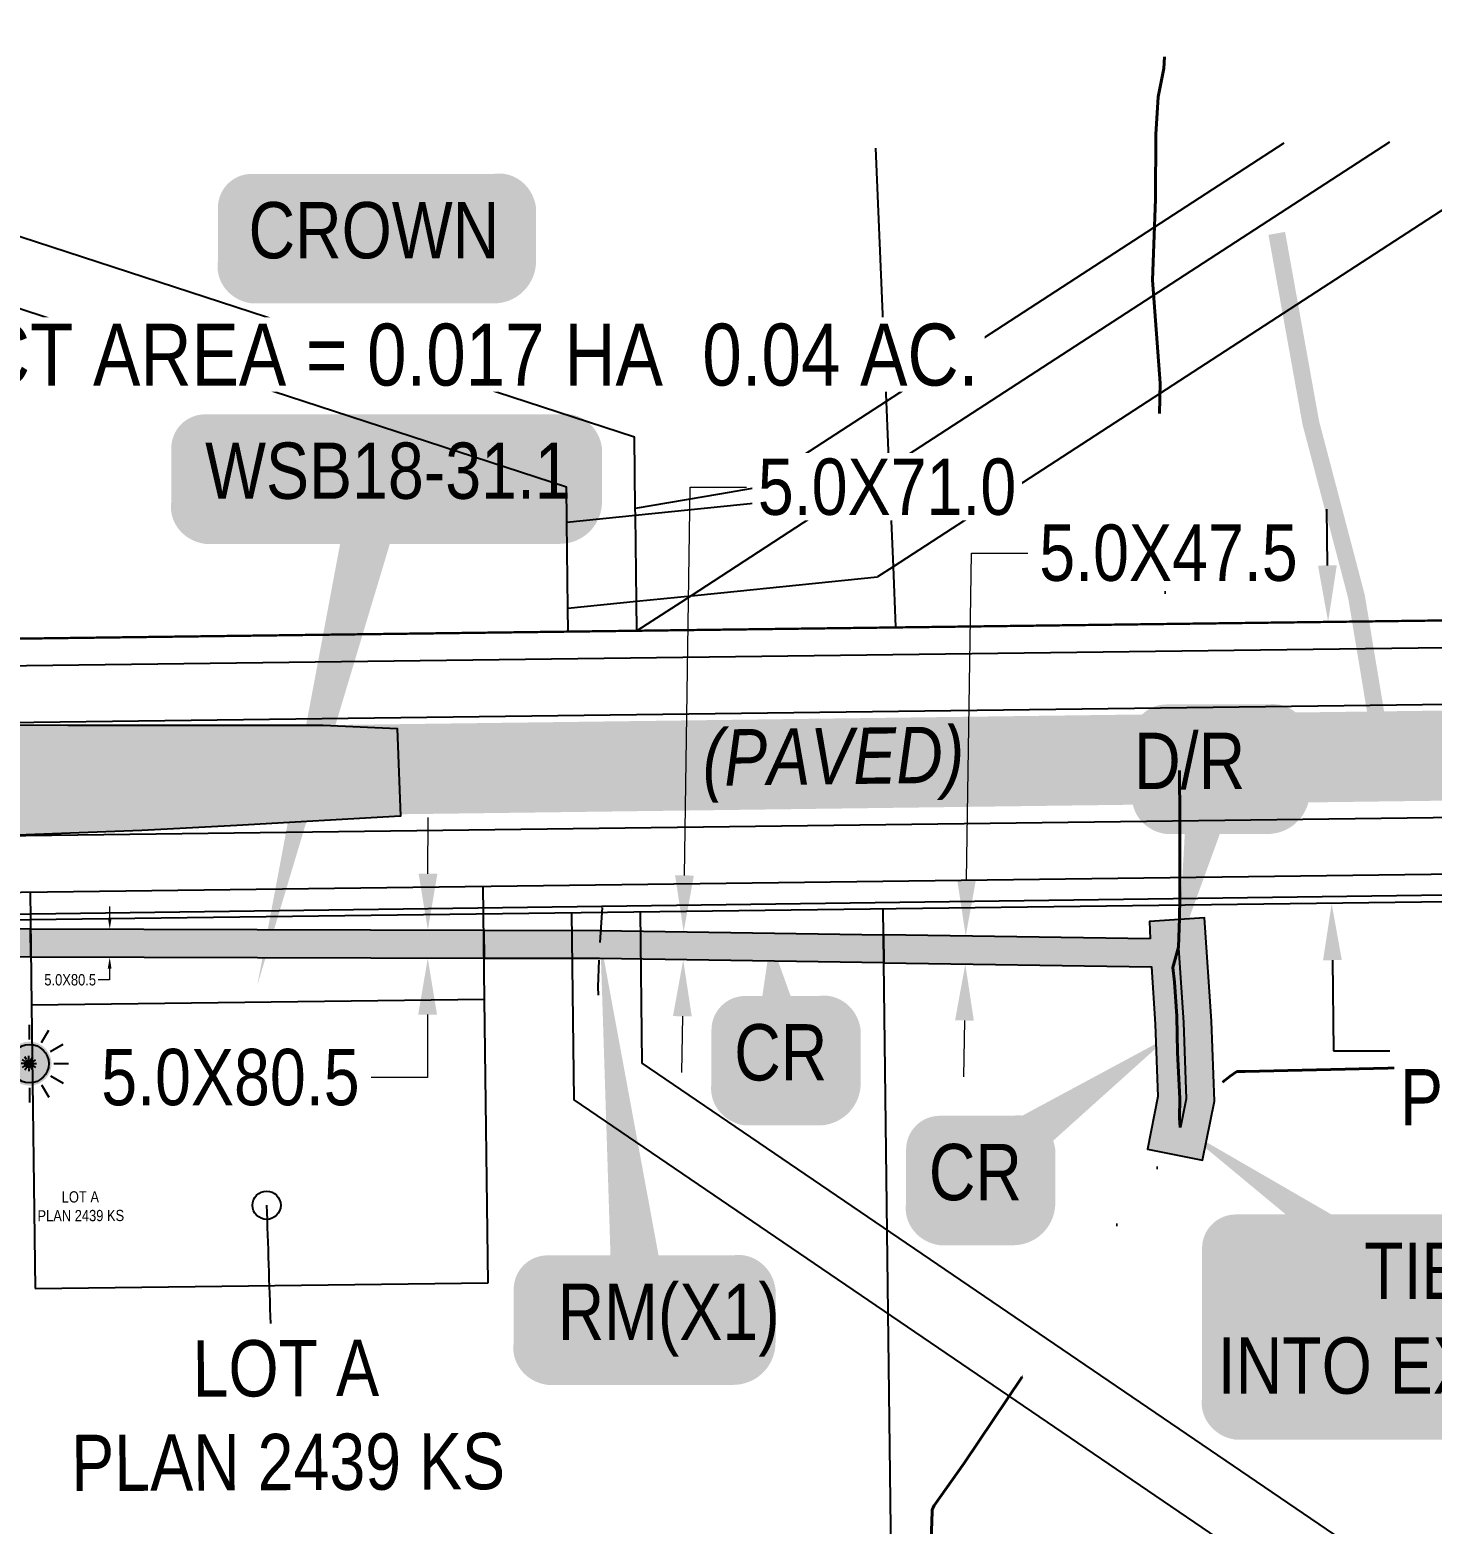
# Model space of a CAD drawing. Extents: x 57693 to 70573, y 5994359 to 6008381.
# Drawn here: x 65492.8 to 65741.7, y 5998393.6 to 5998658.8 of the extents above; entities that cross this region are included whole.
import ezdxf

# ---------------------------------------------------------------- set-up
doc = ezdxf.new("R2010")
doc.units = 0
doc.header["$LTSCALE"] = 5
doc.header["$PDSIZE"] = -3
for name, pattern in [('COOP2', [10, 5, -1, 0, -1, 0, -1, 0, -1, 0, -1]), ('DASHDOT', [25.4, 12.7, -6.35, 0, -6.35]), ('UG_PIPE', [1.875, 1.25, -0.625])]:
    doc.linetypes.add(name, pattern=pattern)
doc.layers.get('Defpoints').update_dxf_attribs({"color": 9})
for name, color, linetype in [('AS-OWNER', 7, 'Continuous'), ('AS-PIPE-UG', 44, 'UG_PIPE'), ('AS-POWER', 104, 'foc-POWER'), ('AS-ROADS', 254, 'Continuous'), ('AS-SYMBOL', 7, 'Continuous'), ('AS-SYMBOL-1000', 7, 'Continuous'), ('AS-TELEPHONE', 224, 'foc-TEL'), ('F-RW', 190, 'Continuous'), ('L-AREAREQUIRED', 7, 'Continuous'), ('L-TITLEDB', 4, 'Continuous'), ('L-TITLEDB-T', 4, 'Continuous'), ('L-TITLEDB-T-1000', 4, 'Continuous'), ('P-APEX RECON PAY ITEMS', 240, 'Continuous'), ('P-APEX RECON-10m BUFFER', 51, 'COOP2'), ('P-APEX RECON-LINE LIST', 240, 'Continuous'), ('P-APEX RECON-URBAN', 30, 'COOP2'), ('P-APEX RECON-WORK AREA', 104, 'Continuous')]:
    doc.layers.add(name, color=color, linetype=linetype)
for name, color, linetype, lineweight in [('AS-RECON EXISTING', 151, 'DASHDOT', 40), ('P-APEX RECON-TWS-T', 104, 'Continuous', 9), ('P-APEX RECON-TWS-T-1000', 104, 'Continuous', 9), ('T-TEXT', 48, 'Continuous', 18)]:
    doc.layers.add(name, color=color, linetype=linetype, lineweight=lineweight)
doc.styles.add('1.8', font='ARIALN.TTF', dxfattribs={"height": 2})
doc.styles.add('100L', font='ARIALN.TTF', dxfattribs={"height": 11})
doc.styles.add('80', font='ARIALN.TTF', dxfattribs={"height": 10})
doc.styles.add('80CG', font='ARIALN.TTF', dxfattribs={"height": 10})
doc.styles.add('foc-LtypeFont', font='ARIALN.TTF', dxfattribs={"height": 7.349999999999999})
doc.linetypes.add('foc-POWER', pattern='A,6,-1,["P",foc-LtypeFont,S=0.2,R=0,X=-0.625,Y=-0.75],-1.239999999999999,4', length=12.24)
doc.linetypes.add('foc-TEL', pattern='A,2,-1,["T",foc-LtypeFont,S=0.2,R=0,X=-0.425,Y=-0.75],-1.239999999999999,8', length=12.24)
doc.dimstyles.new('Compass 1 000', dxfattribs={"dimtxt": 1.8, "dimasz": 2, "dimexe": 0.2, "dimexo": 0.0625, "dimgap": 0.5, "dimtad": 0, "dimtih": 1, "dimtoh": 1, "dimzin": 0, "dimdsep": 46, "dimtxsty": '1.8', "dimcen": 0.1, "dimse1": 1, "dimse2": 1, "dimclrd": 256, "dimclrt": 256, "dimaunit": 1, "dimadec": 4, "dimazin": 0, "dimtfac": 0.06, "dimtofl": 0, "dimtmove": 0, "dimatfit": 0, "dimfxl": 0.2, "dimtolj": 1, "dimtzin": 0, "dimlwd": -1, "dimarcsym": 0})
doc.dimstyles.new('Compass 5 000', dxfattribs={"dimscale": 5, "dimtxt": 9, "dimasz": 2, "dimexe": 0.2, "dimexo": 0.0625, "dimgap": 0.5, "dimtad": 0, "dimtih": 1, "dimtoh": 1, "dimzin": 0, "dimdsep": 46, "dimtxsty": '80CG', "dimcen": 0.1, "dimse1": 1, "dimse2": 1, "dimclrd": 256, "dimclrt": 256, "dimaunit": 1, "dimadec": 4, "dimazin": 0, "dimtfac": 0.06, "dimtofl": 0, "dimtmove": 0, "dimatfit": 1, "dimfxl": 0.2, "dimtolj": 1, "dimtzin": 0, "dimlwd": -1, "dimarcsym": 0})

# ---------------------------------------------------------------- blocks, each defined once
blk = doc.blocks.new('*D491')
at = {"layer": 'Defpoints', "color": 0, "transparency": 16777216}
for p in [(65759.05500219713, 5998554.213908765), (65723.88025478242, 5998503.707650996), (65759.6915643379, 5998504.163110744)]:
    blk.add_point(p, dxfattribs=at)
at = {"layer": 'L-TITLEDB-T', "transparency": 16777216}
for p, q in [((65723.11651971165, 5998563.757640337), (65722.98934678166, 5998573.756831656)), ((65724.00742771241, 5998493.708459676), (65724.21186116926, 5998477.634525959)), ((65724.21186116926, 5998477.634525959), (65734.21186116927, 5998477.634525959))]:
    blk.add_line(p, q, dxfattribs=at)
for points in [[(65724.78305159824, 5998563.778835825), (65721.44998782504, 5998563.736444848), (65723.24369264164, 5998553.758449017)], [(65725.673959599, 5998493.729655164), (65722.3408958258, 5998493.687264187), (65723.88025478242, 5998503.707650996)]]:
    blk.add_solid(points, dxfattribs=at)
at = {"layer": 'L-TITLEDB-T', "transparency": 16777216, "insert": (65776.43218859167, 5998477.634525959), "char_height": 10, "attachment_point": 5, "style": '80CG', "bg_fill": 3, "box_fill_scale": 1.1, "bg_fill_color": 256, "bg_fill_true_color": 13158600, "bg_fill_transparency": 0}
blk.add_mtext('\\A1;50.00 ROAD\\PPLAN 062 1744', dxfattribs=at)
blk = doc.blocks.new('*U446')
h = blk.add_hatch(color=59)
edge = h.paths.add_edge_path()
edge.add_line((-21.49999999999997, -11.5), (21.49999999999997, -11.5))
edge.add_arc((21.49999999999998, -5.499999999999993), 6.000000000000007, 269.9999999999999, 359.9999999999999)
edge.add_line((27.49999999999999, -5.5), (27.49999999999999, 4))
edge.add_arc((21.49999999999998, 3.999999999999993), 6.000000000000007, 6.361109362927026e-14, 90.00000000000007)
edge.add_line((21.49999999999997, 10), (-21.49999999999997, 10))
edge.add_arc((-21.49999999999998, 3.999999999999993), 6.000000000000007, 89.99999999999993, 179.9999999999999)
edge.add_line((-27.49999999999999, 4), (-27.49999999999999, -5.5))
edge.add_arc((-21.49999999999998, -5.499999999999993), 6.000000000000007, 180, 270.0000000000001)
at = {"color": 1, "flags": 128}
blk.add_lwpolyline([(-21.49999999999997, -11.5, 3, 3, 0), (21.49999999999997, -11.5, 3, 3, 0.4142135623730951), (27.49999999999999, -5.5, 3, 3, 0), (27.49999999999999, 4, 3, 0, 0.4142135623730951), (21.49999999999997, 10, 0, 0, 0), (-21.49999999999997, 10, 0, 0, 0.4142135623730951), (-27.49999999999999, 4, 0, 0, 0), (-27.49999999999999, -5.5, 0, 3, 0.4142135623730951)], format="xyseb", close=True, dxfattribs=at)
blk.add_lwpolyline([(-6.201877497788594, -7.747256851886299, 0, 7.499999999999997, 0), (-2.917777784605166e-16, 1.378025624409121e-15, 0, 0, 0)], format="xyseb", dxfattribs=at)
at = {"color": 1, "style": '80'}
blk.add_attdef('ENTER_TEXT_001', (-35.98567530695772, -4.996589358799454), '', height=10, dxfattribs=at)
blk = doc.blocks.new('lightpole')
h = blk.add_hatch(color=255)
h.dxf.hatch_style = 1
h.paths.add_polyline_path([(-0.7824914577140589, 0, 1), (0.7824914577140589, 0, 1)])
h.paths.add_polyline_path([(0.6824914577155141, 0, -1), (-0.6824914577155141, 0, -1)], flags=16)
h = blk.add_hatch(color=13)
h.dxf.hatch_style = 1
edge = h.paths.add_edge_path()
edge.add_arc((0, 0), 0.6824914577148309, 0, 360)
at = {"color": 13}
for p, q in [((-0.4308660502356361, 0.7462818902645267), (-0.6894506516655383, 1.194163557998763)), ((0, 0.8617321004712721), (0, 1.378901303334032)), ((0.4308660502356361, 0.7462818902645267), (0.6894506516655383, 1.194163557998763)), ((-0.746281890264072, 0.4308660502356361), (-1.194163557996944, 0.6894506516669026)), ((0.746281890264072, 0.4308660502356361), (1.194163557996944, 0.6894506516669026)), ((-0.8617321004712721, 0), (-1.378901303334715, 0)), ((0.8617321004712721, 0), (1.378901303334715, 0)), ((-0.746281890264072, -0.4308660502356361), (-1.194163557996944, -0.6894506516669026)), ((0.746281890264072, -0.4308660502356361), (1.194163557996944, -0.6894506516669026)), ((-0.4308660502356361, -0.7462818902645267), (-0.6894506516655383, -1.194163557998763)), ((0, -0.8617321004712721), (0, -1.378901303334032)), ((0.4308660502356361, -0.7462818902645267), (0.6894506516655383, -1.194163557998763))]:
    blk.add_line(p, q, dxfattribs=at)
blk.add_circle((0, 0), 0.6824914577148309, dxfattribs=at)
blk = doc.blocks.new('*D1976')
at = {"layer": 'Defpoints', "color": 0, "transparency": 16777216}
for p in [(65511.61243489337, 5998499.192420237), (65507.00228353446, 5998494.208618168), (65511.59891164824, 5998494.196176555)]:
    blk.add_point(p, dxfattribs=at)
at = {"layer": 'P-APEX RECON-TWS-T-1000', "transparency": 16777216}
for p, q in [((65507.02122012465, 5998501.204854524), (65507.02663346973, 5998503.204847197)), ((65506.99687018937, 5998492.208625494), (65506.99145684429, 5998490.20863282)), ((65506.99145684429, 5998490.20863282), (65504.9914568443, 5998490.20863282))]:
    blk.add_line(p, q, dxfattribs=at)
for points in [[(65506.68788801233, 5998501.205756748), (65507.35455223697, 5998501.203952299), (65507.01580677957, 5998499.20486185)], [(65506.66353807705, 5998492.209527718), (65507.33020230169, 5998492.207723269), (65507.00228353446, 5998494.208618168)]]:
    blk.add_solid(points, dxfattribs=at)
at = {"layer": 'P-APEX RECON-TWS-T-1000', "transparency": 16777216, "insert": (65499.99827812714, 5998490.20863282), "char_height": 2, "attachment_point": 5, "style": '1.8'}
blk.add_mtext('\\A1;5.0X80.5', dxfattribs=at)
blk = doc.blocks.new('*U1977')
at = {"true_color": 0xffffa8}
h = blk.add_hatch(color=51, dxfattribs=at)
edge = h.paths.add_edge_path()
edge.add_line((-16.49999999999999, -11.5), (16.49999999999997, -11.5))
edge.add_arc((16.49999999999998, -5.499999999999993), 6.000000000000007, 269.9999999999999, 359.9999999999999)
edge.add_line((22.49999999999999, -5.5), (22.49999999999999, 4))
edge.add_arc((16.49999999999999, 4), 6, 0, 90)
edge.add_line((16.49999999999999, 10), (-16.49999999999997, 10))
edge.add_arc((-16.49999999999998, 3.999999999999993), 6.000000000000007, 89.99999999999993, 179.9999999999999)
edge.add_line((-22.49999999999999, 4), (-22.49999999999999, -5.5))
edge.add_arc((-16.49999999999999, -5.5), 6, 180, 270)
at = {"color": 240, "flags": 128}
for points in [[(-7.110077369307168, 66.06303598558132, 0, 9.999999999999998, 0), (0, 0, 4.999999999999999, 4.999999999999999, 0)], [(11.02599631257849, -3.012219823603379, 0, 9.999999999999998, 0), (0, 0, 4.999999999999999, 4.999999999999999, 0)]]:
    blk.add_lwpolyline(points, format="xyseb", dxfattribs=at)
blk.add_lwpolyline([(-16.49999999999999, -11.5, 3, 3, 0), (16.49999999999997, -11.5, 3, 3, 0.4142135623730951), (22.49999999999999, -5.5, 3, 3, 0), (22.49999999999999, 4, 3, 0, 0.4142135623730951), (16.49999999999999, 10, 0, 0, 0), (-16.49999999999997, 10, 0, 0, 0.4142135623730951), (-22.49999999999999, 4, 0, 0, 0), (-22.49999999999999, -5.5, 0, 3, 0.4142135623730951)], format="xyseb", close=True, dxfattribs=at)
at = {"color": 4, "style": '80'}
blk.add_attdef('OTHER_001', (-14.69645293315144, -5.003410641200546), '', height=10, dxfattribs=at)
blk = doc.blocks.new('*U1978')
at = {"true_color": 0xffffa8}
h = blk.add_hatch(color=51, dxfattribs=at)
edge = h.paths.add_edge_path()
edge.add_line((-6.499999999999984, -11.5), (6.49999999999997, -11.5))
edge.add_arc((6.499999999999977, -5.499999999999993), 6.000000000000007, 269.9999999999999, 359.9999999999999)
edge.add_line((12.49999999999998, -5.5), (12.49999999999998, 4))
edge.add_arc((6.499999999999984, 4), 6, 0, 90)
edge.add_line((6.499999999999984, 10), (-6.49999999999997, 10))
edge.add_arc((-6.499999999999977, 3.999999999999993), 6.000000000000007, 89.99999999999993, 179.9999999999999)
edge.add_line((-12.49999999999998, 4), (-12.49999999999998, -5.5))
edge.add_arc((-6.499999999999984, -5.5), 6, 180, 270)
at = {"color": 240, "flags": 128}
for points in [[(-2.020233644583837, 19.92485039693837, 0, 9.999999999999998, 0), (0, 0, 4.999999999999999, 4.999999999999999, 0)], [(11.02599631257849, -3.012219823603379, 0, 9.999999999999998, 0), (0, 0, 4.999999999999999, 4.999999999999999, 0)]]:
    blk.add_lwpolyline(points, format="xyseb", dxfattribs=at)
blk.add_lwpolyline([(-6.499999999999984, -11.5, 3, 3, 0), (6.49999999999997, -11.5, 3, 3, 0.4142135623730951), (12.49999999999998, -5.5, 3, 3, 0), (12.49999999999998, 4, 3, 0, 0.4142135623730951), (6.499999999999984, 10, 0, 0, 0), (-6.49999999999997, 10, 0, 0, 0.4142135623730951), (-12.49999999999998, 4, 0, 0, 0), (-12.49999999999998, -5.5, 0, 3, 0.4142135623730951)], format="xyseb", close=True, dxfattribs=at)
at = {"color": 4, "style": '80'}
blk.add_attdef('OTHER_001', (-14.69645293315144, -5.003410641200546), '', height=10, dxfattribs=at)
blk = doc.blocks.new('*D1979')
at = {"layer": 'Defpoints', "color": 0, "transparency": 16777216}
for p in [(65665.90709601011, 5998497.894741114), (65658.85410397375, 5998493.003298718), (65665.83245628737, 5998492.899036689)]:
    blk.add_point(p, dxfattribs=at)
at = {"layer": 'P-APEX RECON-TWS-T', "transparency": 16777216}
for p, q in [((65659.07813482729, 5998507.997887196), (65659.94401003847, 5998565.951701411)), ((65659.94401003847, 5998565.951701411), (65669.94401003845, 5998565.951701411)), ((65658.70471284293, 5998483.004414666), (65658.55532171212, 5998473.005530613))]:
    blk.add_line(p, q, dxfattribs=at)
for points in [[(65657.41165415192, 5998508.022785718), (65660.74461550266, 5998507.972988674), (65658.92874369648, 5998497.999003144)], [(65657.03823216756, 5998483.029313188), (65660.3711935183, 5998482.979516145), (65658.85410397375, 5998493.003298718)]]:
    blk.add_solid(points, dxfattribs=at)
at = {"layer": 'P-APEX RECON-TWS-T', "transparency": 16777216, "insert": (65694.90990362686, 5998565.951701411), "char_height": 10, "attachment_point": 5, "style": '80CG', "bg_fill": 3, "box_fill_scale": 1.1, "bg_fill_color": 256, "bg_fill_true_color": 13158600, "bg_fill_transparency": 0}
blk.add_mtext('\\A1;5.0X47.5', dxfattribs=at)
blk = doc.blocks.new('*D1980')
at = {"layer": 'Defpoints', "color": 0, "transparency": 16777216}
for p in [(65615.61080530345, 5998498.646206932), (65608.79076475007, 5998493.751284062), (65615.53616558092, 5998493.650502509)]:
    blk.add_point(p, dxfattribs=at)
at = {"layer": 'P-APEX RECON-TWS-T', "transparency": 16777216}
for p, q in [((65609.01479560309, 5998508.745872537), (65610.04448660096, 5998577.664026273)), ((65610.04448660096, 5998577.664026273), (65620.04448660098, 5998577.664026273)), ((65608.64137361958, 5998483.75240001), (65608.4919824891, 5998473.753515958))]:
    blk.add_line(p, q, dxfattribs=at)
for points in [[(65607.3483149277, 5998508.770771058), (65610.68127627845, 5998508.720974014), (65608.8654044726, 5998498.746988485)], [(65606.9748929442, 5998483.777298531), (65610.30785429495, 5998483.727501487), (65608.79076475007, 5998493.751284062)]]:
    blk.add_solid(points, dxfattribs=at)
at = {"layer": 'P-APEX RECON-TWS-T', "transparency": 16777216, "insert": (65644.96604185348, 5998577.664026273), "char_height": 10, "attachment_point": 5, "style": '80CG', "bg_fill": 3, "box_fill_scale": 1.1, "bg_fill_color": 256, "bg_fill_true_color": 13158600, "bg_fill_transparency": 0}
blk.add_mtext('\\A1;5.0X71.0', dxfattribs=at)
blk = doc.blocks.new('*U1981')
at = {"true_color": 0xffffa8}
h = blk.add_hatch(color=51, dxfattribs=at)
edge = h.paths.add_edge_path()
edge.add_line((-8.999999999999986, -11.5), (8.999999999999972, -11.5))
edge.add_arc((8.999999999999979, -5.499999999999993), 6.000000000000007, 269.9999999999999, 359.9999999999999)
edge.add_line((14.99999999999999, -5.5), (14.99999999999999, 4))
edge.add_arc((8.999999999999986, 4), 6, 0, 90)
edge.add_line((8.999999999999986, 10), (-8.999999999999972, 10))
edge.add_arc((-8.999999999999979, 3.999999999999993), 6.000000000000007, 89.99999999999993, 179.9999999999999)
edge.add_line((-14.99999999999999, 4), (-14.99999999999999, -5.5))
edge.add_arc((-8.999999999999986, -5.5), 6, 180, 270)
at = {"color": 240, "flags": 128}
blk.add_lwpolyline([(-8.999999999999986, -11.5, 3, 3, 0), (8.999999999999972, -11.5, 3, 3, 0.4142135623730951), (14.99999999999999, -5.5, 3, 3, 0), (14.99999999999999, 4, 3, 0, 0.4142135623730951), (8.999999999999986, 10, 0, 0, 0), (-8.999999999999972, 10, 0, 0, 0.4142135623730951), (-14.99999999999999, 4, 0, 0, 0), (-14.99999999999999, -5.5, 0, 3, 0.4142135623730951)], format="xyseb", close=True, dxfattribs=at)
for points in [[(-6.841337064095753, -33.20947472831634, 0, 9.999999999999996, 0), (0, 0, 4.999999999999998, 4.999999999999998, 0)], [(11.02599631257849, -3.012219823603379, 0, 9.999999999999998, 0), (0, 0, 4.999999999999999, 4.999999999999999, 0)]]:
    blk.add_lwpolyline(points, format="xyseb", dxfattribs=at)
at = {"color": 4, "style": '80'}
blk.add_attdef('OTHER_001', (-14.69645293315144, -5.003410641200546), '', height=10, dxfattribs=at)
blk = doc.blocks.new('*U1982')
at = {"true_color": 0xffffa8}
h = blk.add_hatch(color=51, dxfattribs=at)
edge = h.paths.add_edge_path()
edge.add_line((-6.499999999999984, -11.5), (6.49999999999997, -11.5))
edge.add_arc((6.499999999999977, -5.499999999999993), 6.000000000000007, 269.9999999999999, 359.9999999999999)
edge.add_line((12.49999999999998, -5.5), (12.49999999999998, 4))
edge.add_arc((6.499999999999984, 4), 6, 0, 90)
edge.add_line((6.499999999999984, 10), (-6.49999999999997, 10))
edge.add_arc((-6.499999999999977, 3.999999999999993), 6.000000000000007, 89.99999999999993, 179.9999999999999)
edge.add_line((-12.49999999999998, 4), (-12.49999999999998, -5.5))
edge.add_arc((-6.499999999999984, -5.5), 6, 180, 270)
at = {"color": 240, "flags": 128}
for points in [[(34.12231670273085, 23.99676261575494, 0, 9.999999999999996, 0), (0, 0, 4.999999999999998, 4.999999999999998, 0)], [(11.02599631257849, -3.012219823603379, 0, 9.999999999999998, 0), (0, 0, 4.999999999999999, 4.999999999999999, 0)]]:
    blk.add_lwpolyline(points, format="xyseb", dxfattribs=at)
blk.add_lwpolyline([(-6.499999999999984, -11.5, 3, 3, 0), (6.49999999999997, -11.5, 3, 3, 0.4142135623730951), (12.49999999999998, -5.5, 3, 3, 0), (12.49999999999998, 4, 3, 0, 0.4142135623730951), (6.499999999999984, 10, 0, 0, 0), (-6.49999999999997, 10, 0, 0, 0.4142135623730951), (-12.49999999999998, 4, 0, 0, 0), (-12.49999999999998, -5.5, 0, 3, 0.4142135623730951)], format="xyseb", close=True, dxfattribs=at)
at = {"color": 4, "style": '80'}
blk.add_attdef('OTHER_001', (-14.69645293315144, -5.003410641200546), '', height=10, dxfattribs=at)
blk = doc.blocks.new('*D1983')
at = {"layer": 'Defpoints', "color": 0, "transparency": 16777216}
for p in [(65560.57644125067, 5998499.059890231), (65560.56291800555, 5998494.063646544), (65563.45700111976, 5998494.055813179)]:
    blk.add_point(p, dxfattribs=at)
at = {"layer": 'P-APEX RECON-TWS-T', "transparency": 16777216}
for p, q in [((65563.49759109024, 5998509.052020236), (65563.52465781562, 5998519.051983606)), ((65563.42993439439, 5998484.05584981), (65563.39971367743, 5998472.890625405)), ((65563.39971367743, 5998472.890625405), (65553.39971367741, 5998472.890625406))]:
    blk.add_line(p, q, dxfattribs=at)
for points in [[(65561.83093052865, 5998509.056531357), (65565.16425165183, 5998509.047509115), (65563.47052436488, 5998499.052056867)], [(65561.7632738328, 5998484.060360931), (65565.09659495598, 5998484.051338689), (65563.45700111976, 5998494.055813179)]]:
    blk.add_solid(points, dxfattribs=at)
at = {"layer": 'P-APEX RECON-TWS-T', "transparency": 16777216, "insert": (65528.43382008926, 5998472.890625406), "char_height": 10, "attachment_point": 5, "style": '80CG'}
blk.add_mtext('\\A1;5.0X80.5', dxfattribs=at)
blk = doc.blocks.new('*U2151')
at = {"true_color": 0xffffa8}
h = blk.add_hatch(color=51, dxfattribs=at)
edge = h.paths.add_edge_path()
edge.add_line((-38.99999999999999, -20), (38.99999999999998, -20))
edge.add_arc((38.99999999999998, -13.99999999999999), 6.000000000000007, 269.9999999999999, 359.9999999999999)
edge.add_line((44.99999999999999, -14), (44.99999999999999, 12.5))
edge.add_arc((38.99999999999999, 12.5), 6, 0, 90)
edge.add_line((38.99999999999999, 18.5), (-38.99999999999998, 18.5))
edge.add_arc((-38.99999999999998, 12.49999999999999), 6.000000000000007, 89.99999999999993, 179.9999999999999)
edge.add_line((-44.99999999999999, 12.5), (-44.99999999999999, -14))
edge.add_arc((-38.99999999999999, -14), 6, 180, 270)
at = {"color": 240, "flags": 128}
for points in [[(-48.83130050660494, 34.00999189273988, 0, 9.999999999999995, 0), (0, 0, 4.999999999999997, 4.999999999999997, 0)], [(11.02599631257849, -3.012219823603379, 0, 9.999999999999998, 0), (0, 0, 4.999999999999999, 4.999999999999999, 0)]]:
    blk.add_lwpolyline(points, format="xyseb", dxfattribs=at)
blk.add_lwpolyline([(-38.99999999999999, -20, 3, 3, 0), (38.99999999999997, -20, 3, 3, 0.4142135623730951), (44.99999999999999, -14, 3, 3, 0), (44.99999999999999, 12.5, 3, 0, 0.4142135623730951), (38.99999999999999, 18.5, 0, 0, 0), (-38.99999999999997, 18.5, 0, 0, 0.4142135623730951), (-44.99999999999999, 12.5, 0, 0, 0), (-44.99999999999999, -14, 0, 3, 0.4142135623730951)], format="xyseb", close=True, dxfattribs=at)
at = {"color": 4, "style": '80'}
blk.add_attdef('OTHER_001', (-14.69645293315144, -5.003410641200546), '', height=10, dxfattribs=at)
blk = doc.blocks.new('*U2467')
at = {"true_color": 0xffffa8}
h = blk.add_hatch(color=51, dxfattribs=at)
edge = h.paths.add_edge_path()
edge.add_line((-31.49999999999998, -11.5), (31.49999999999998, -11.5))
edge.add_arc((31.49999999999999, -5.499999999999993), 6.000000000000007, 269.9999999999999, 359.9999999999999)
edge.add_line((37.49999999999999, -5.5), (37.49999999999999, 4))
edge.add_arc((31.49999999999999, 3.999999999999993), 6.000000000000007, 6.361109362927026e-14, 90.00000000000007)
edge.add_line((31.49999999999998, 10), (-31.49999999999998, 10))
edge.add_arc((-31.49999999999999, 3.999999999999993), 6.000000000000007, 89.99999999999993, 179.9999999999999)
edge.add_line((-37.49999999999999, 4), (-37.49999999999999, -5.5))
edge.add_arc((-31.49999999999999, -5.499999999999993), 6.000000000000007, 180, 270.0000000000001)
at = {"color": 240, "flags": 128}
blk.add_lwpolyline([(-31.49999999999998, -11.5, 3, 3, 0), (31.49999999999998, -11.5, 3, 3, 0.4142135623730951), (37.49999999999999, -5.5, 3, 3, 0), (37.49999999999999, 4, 3, 0, 0.4142135623730951), (31.49999999999998, 10, 0, 0, 0), (-31.49999999999998, 10, 0, 0, 0.4142135623730951), (-37.49999999999999, 4, 0, 0, 0), (-37.49999999999999, -5.5, 0, 3, 0.4142135623730951)], format="xyseb", close=True, dxfattribs=at)
for points in [[(-22.2334183152278, -91.42670892070907, 0, 10, 0), (0, 0, 5, 5, 0)], [(21.04760107717425, -6.930773778043736, 0, 10, 0), (0, 0, 5, 5, 0)]]:
    blk.add_lwpolyline(points, format="xyseb", dxfattribs=at)
at = {"color": 4, "style": '80'}
blk.add_attdef('OTHER_001', (-14.69645293315144, -5.003410641200546), '', height=10, dxfattribs=at)

msp = doc.modelspace()

# ---------------------------------------------------------------- hatches: boundary and pattern name
at = {"layer": 'AS-ROADS'}
h = msp.add_hatch(color=256, dxfattribs=at)
h.dxf.hatch_style = 1
h.paths.add_polyline_path([(65284.57500000016, 5998516.15200002), (65291.572, 5998530.052000021), (65315.77300000016, 5998530.402), (65335.54000000016, 5998530.755), (65360.955, 5998531.76), (65380.03, 5998532.72600002), (65404.701, 5998533.55), (65438.822, 5998534.432), (65458.698, 5998535.239), (65477.641, 5998535.502000021), (65499.58600000001, 5998535.425), (65522.069, 5998535.392), (65544.87899999968, 5998535.426), (65558.00087809419, 5998534.819796909), (65558.62550538863, 5998519.257902736), (65529.594, 5998517.605000021), (65512.717, 5998516.735000021), (65500.015, 5998516.237), (65487.411, 5998515.773), (65484.99100000016, 5998515.386), (65483.058, 5998515.08), (65481.387, 5998514.46300002), (65480.231, 5998513.70900002), (65479.177, 5998512.759), (65478.12700000016, 5998511.552), (65477.454, 5998510.355), (65477.147, 5998507.381), (65477.52000000016, 5998502.138), (65461.725, 5998500.549), (65461.38600000016, 5998503.730000021), (65460.353, 5998507.439000021), (65459.091, 5998510.109), (65457.983, 5998511.711), (65456.094, 5998513.33), (65453.723, 5998514.747), (65449.139, 5998515.619), (65437.052, 5998515.361), (65422.166, 5998515.091), (65401.099, 5998515.172), (65389.39200000016, 5998515.556), (65377.74300000016, 5998516.15200002), (65362.715, 5998516.808), (65349.267, 5998517.048), (65317.976, 5998516.584)])
at = {"layer": 'P-APEX RECON-10m BUFFER'}
h = msp.add_hatch(color=256, dxfattribs=at)
h.dxf.hatch_style = 1
h.paths.add_polyline_path([(65442.25980174942, 5998489.766461821), (65448.76302939453, 5998490.140827466), (65463.12427388442, 5998489.684289577), (65465.77547469405, 5998497.367390091), (65466.13501911314, 5998500.517966652), (65471.17102691335, 5998500.582081941), (65471.02497539186, 5998499.302277608), (65492.96622132907, 5998499.24288962), (65493.0284582354, 5998494.246440877), (65470.0053921714, 5998494.308757033), (65465.24371443453, 5998480.509557594), (65451.7170134543, 5998446.75181858), (65448.76532712304, 5998444.108613042), (65446.61800197682, 5998446.506546231), (65446.11242568873, 5998440.878602922), (65442.87851264286, 5998441.169115756), (65442.75063555352, 5998451.213366193), (65447.00648603773, 5998450.831049426), (65446.85108429553, 5998449.101157781), (65447.51372463741, 5998449.694545568), (65460.56053642167, 5998482.254655248), (65461.41806362788, 5998484.739743374), (65448.82735310093, 5998485.139996716), (65442.32346966668, 5998484.765593369)])
h = msp.add_hatch(color=256, dxfattribs=at)
h.dxf.hatch_style = 1
h.paths.add_polyline_path([(65573.44737064216, 5998494.028772437), (65493.0284582354, 5998494.246440877), (65492.96622132907, 5998499.24288962), (65573.39550903843, 5998499.025193072)])
h = msp.add_hatch(color=256, dxfattribs=at)
h.dxf.hatch_style = 1
h.paths.add_polyline_path([(65644.39792905364, 5998493.21928526), (65593.92861371719, 5998493.973336189), (65573.44737064216, 5998494.028772437), (65573.39550903843, 5998499.025193072), (65593.9726968503, 5998498.969497156), (65644.33597688758, 5998498.217030455)])
h = msp.add_hatch(color=256, dxfattribs=at)
h.dxf.hatch_style = 1
h.paths.add_polyline_path([(65691.66182129369, 5998497.509945432), (65644.33597688752, 5998498.217030455), (65644.39792905358, 5998493.21928526), (65691.88186500195, 5998492.509838183), (65692.56120863848, 5998482.376467891), (65693.03204097449, 5998469.490957421), (65691.16659552012, 5998460.155245699), (65700.96541379085, 5998458.197263091), (65703.06074039564, 5998468.683426111), (65702.54151888969, 5998482.893227892), (65701.31282311192, 5998501.220961681), (65691.52737757695, 5998500.564943014)])

# ---------------------------------------------------------------- linework, layer by layer
at = {"layer": 'AS-PIPE-UG', "flags": 128}
msp.add_lwpolyline([(65594.40559436179, 5998503.080543783), (65593.82853682635, 5998494.697117634), (65593.65852479158, 5998488.959819718), (65593.70557941576, 5998484.849293326)], dxfattribs=at)
at = {"layer": 'AS-POWER', "flags": 128}
msp.add_lwpolyline([(65147.94, 5998545.951), (65360.68709239862, 5998549.071997296), (66115.39983524106, 5998558.744161985), (66623.23839859728, 5998564.91771172), (66973.14166823344, 5998568.787607363)], dxfattribs=at)
at = {"layer": 'AS-RECON EXISTING', "flags": 128}
for points in [[(65697.00550302332, 5998464.035717129), (65696.84961724706, 5998465.698630812), (65696.92812428015, 5998469.173797086), (65696.52391291846, 5998477.29899653), (65696.37471104963, 5998483.745071873), (65695.95786815703, 5998489.811981256), (65695.70261279399, 5998492.418917395), (65696.68420065696, 5998495.995110903), (65696.89320943129, 5998501.143143493), (65696.9199829078, 5998504.857126224), (65696.94564857674, 5998518.704747426), (65696.86741004049, 5998529.023711296), (65696.79508063874, 5998534.886377084), (65696.57147463207, 5998537.672222124), (65695.61382033772, 5998549.602645177), (65695.3127180056, 5998553.353527779), (65693.52127958936, 5998563.748733301), (65692.61714867086, 5998577.976537393), (65693.28516818871, 5998590.062898234), (65693.42356986523, 5998596.074900405), (65692.09355697465, 5998614.360638622), (65692.63333272579, 5998628.734775942), (65692.66864347937, 5998640.257070508), (65693.06009218785, 5998646.91027989), (65694.1064484948, 5998651.953558183), (65694.28945201042, 5998656.060192059), (65694.06296995039, 5998657.742512765), (65691.92166436055, 5998658.348229822), (65688.83894471797, 5998658.799809575), (65687.64767353557, 5998656.737830036)], [(65450.97183274088, 5998304.900816758), (65649.04884331433, 5998307.995821107), (65649.86513413809, 5998308.209218668), (65650.63914604846, 5998308.545379542), (65651.35222063983, 5998308.996430313), (65651.98761946509, 5998309.551481781), (65652.53045125741, 5998310.197622634), (65655.00565128252, 5998314.416817237), (65655.41906354969, 5998315.44367505), (65655.6937482729, 5998316.516078709), (65655.82486728561, 5998317.615407838), (65653.28982480777, 5998378.828195227), (65652.62501397038, 5998385.618022149), (65652.97742800986, 5998395.853986547), (65653.00172318483, 5998396.145883985), (65653.07081779017, 5998396.430518498), (65653.18316634433, 5998396.701079586), (65653.33581256683, 5998396.95097092), (65658.6822442591, 5998404.422572932), (65668.9648228227, 5998419.744403489), (65682.1558787308, 5998441.691988421), (65692.93272013239, 5998456.836975106), (65692.93272013239, 5998456.836975106), (65694.64664161329, 5998459.345503175), (65696.0904103228, 5998461.840528361), (65696.60848692914, 5998462.81881343), (65697.00550302332, 5998464.035717129), (65698.28510395274, 5998464.791466048), (65699.61594541116, 5998465.87021537), (65701.23083491153, 5998468.173798138), (65703.13485905806, 5998470.982371075), (65705.85522054633, 5998473.104832771), (65707.06871428552, 5998473.951108274), (65708.54505243072, 5998473.944042139), (65746.49421820157, 5998474.84298877), (65890.38782209416, 5998476.235421147), (66003.02782783147, 5998477.788166216), (66044.13182313573, 5998477.392823036), (66077.3759990716, 5998478.640420515), (66110.84659815326, 5998478.731982869), (66168.14899182072, 5998480.078801205), (66183.67841807015, 5998479.135622496), (66497.79399919164, 5998482.080021135), (66666.66940332754, 5998484.627996488), (66712.38718060181, 5998485.087976687), (66843.6299694358, 5998486.530607192)]]:
    msp.add_lwpolyline(points, dxfattribs=at)
at = {"layer": 'AS-ROADS', "flags": 128}
for points, const_width in [([(65733.34368322096, 5998527.686966707), (65728.28203881481, 5998558.211112108), (65720.16689002558, 5998589.094340078), (65714.13254650294, 5998622.685269375)], 2.997757190999988), ([(64243.17029207176, 5998510.442511924), (66974.01826702796, 5998546.050902391)], 15.98803835199993)]:
    msp.add_lwpolyline(points, dxfattribs=dict(at, const_width=const_width))
msp.add_lwpolyline([(65477.641, 5998535.502000021), (65499.58600000001, 5998535.425), (65522.069, 5998535.392), (65544.87899999968, 5998535.426), (65558.00087809419, 5998534.819796909), (65558.62550538863, 5998519.257902736), (65529.594, 5998517.605000021), (65512.717, 5998516.735000021), (65500.015, 5998516.237), (65487.411, 5998515.773)], dxfattribs=at)
at = {"layer": 'AS-TELEPHONE', "flags": 128}
msp.add_lwpolyline([(64242.89821314123, 5998486.687836941), (65062.59122415303, 5998497.62106802), (65076.60613872044, 5998498.0031027), (65092.65739966444, 5998497.66784157), (65104.42007565533, 5998497.689192132), (65115.34840039824, 5998497.651514507), (65126.3611002589, 5998497.998297834), (65136.98284021953, 5998497.619739943), (65144.82253407442, 5998497.253190603), (66973.73977147341, 5998521.780818192)], dxfattribs=at)
at = {"layer": 'F-RW', "flags": 128}
for points in [[(65588.12967102179, 5998571.447261775), (65600.29667118132, 5998572.678261782), (65638.08367167065, 5998576.502261803), (65645.2946717641, 5998581.186261804), (65734.22419199345, 5998638.95428229)], [(65715.40807903225, 5998638.714909039), (65644.80967175994, 5998592.855261801), (65621.05067145007, 5998577.421261821), (65615.2596713754, 5998576.433261788), (65600.28167118043, 5998573.878261781)], [(65588.31967102035, 5998556.162261808), (65588.12967102179, 5998571.447261775), (65588.12467102232, 5998571.804261775), (65588.05167102323, 5998577.665261772), (65412.61515739367, 5998634.862863388)], [(65600.55367118045, 5998552.123261818), (65600.48767117945, 5998557.393261815), (65600.29667118132, 5998572.678261782), (65600.28167118043, 5998573.878261781), (65600.12367118153, 5998586.541261778), (65450.43546315913, 5998635.344002589)], [(65638.08367167065, 5998576.502261803), (65610.17467130652, 5998558.373261792), (65600.55367118045, 5998552.123261818)], [(65588.37267102144, 5998552.099261811), (65588.31967102035, 5998556.162261808), (65600.48767117945, 5998557.393261815), (65610.17467130652, 5998558.373261792), (65615.46467137491, 5998558.908261796)], [(66517.44210816885, 5997624.848194914), (66472.06902167854, 5997724.214884159), (66376.89253332639, 5997932.649343185), (66122.8695240647, 5998105.650387999), (66109.5775777871, 5998114.701993266), (66051.86475526629, 5998154.007519135), (66043.48708951335, 5998159.713706451), (66036.13688668307, 5998164.719512036), (66031.05393470889, 5998168.180462667), (66020.98060327178, 5998175.040555586), (66015.97463824869, 5998178.449823488), (65589.42889200084, 5998468.94651358), (65589.00905800224, 5998502.12480571)], [(66530.75787071962, 5997625.015310992), (66485.3850971083, 5997724.381879811), (66386.56154849994, 5997940.80319281), (66064.8481980137, 5998159.903238399), (66051.67899900545, 5998168.87272024), (66030.92131489483, 5998183.008641133), (65601.52853810997, 5998475.443679888), (65601.18909213581, 5998502.275540294)]]:
    msp.add_lwpolyline(points, dxfattribs=at)
at = {"layer": 'F-RW'}
for points in [[(65762.70267329045, 5998639.294261882), (65646.02967176978, 5998563.505261811)], [(65646.02967176978, 5998563.505261811), (65643.28667173424, 5998561.723261812)], [(65615.46467137491, 5998558.908261796), (65643.28667173424, 5998561.723261812)]]:
    msp.add_lwpolyline(points, dxfattribs=at)
at = {"layer": 'L-TITLEDB', "flags": 128}
for points in [[(65642.94133698827, 5998637.793007704), (65644.80967175994, 5998592.855261801)], [(65644.80967175994, 5998592.855261801), (65645.2946717641, 5998581.186261804)], [(65645.2946717641, 5998581.186261804), (65646.02967176978, 5998563.505261811)], [(65646.02967176978, 5998563.505261811), (65646.4706717743, 5998552.835261817)], [(66046.74295884282, 5998557.876571176), (65240.49845595929, 5998547.611972447)], [(66046.80503645971, 5998553.000614629), (65240.55833296965, 5998542.735987883)], [(66046.93300794045, 5998542.948950134), (65167.95098706078, 5998531.758303002)], [(66047.18895090191, 5998522.845621067), (65168.23048541699, 5998511.655273826)], [(66047.31692238263, 5998512.793956554), (65241.0573083025, 5998502.529165457)], [(66047.37899999954, 5998507.918), (65241.11979287303, 5998497.653214065)], [(65492.87883168885, 5998505.79392604), (65492.94546956457, 5998500.908864582)], [(65573.36520055734, 5998501.922914126), (65573.26912407445, 5998506.815317063)], [(65573.5232658492, 5998486.71692023), (65573.3654831882, 5998501.917926209), (65573.36520055734, 5998501.922914126)], [(65646.64671244245, 5998311.807606842), (65644.27886069892, 5998502.824652382)], [(65492.94546956457, 5998500.908864582), (65493.13496880623, 5998485.695652623)], [(65573.5232658492, 5998486.71692023), (65493.13496880623, 5998485.695652623)], [(65574.16251449673, 5998436.472650819), (65573.5232658492, 5998486.71692023)], [(65493.13496880623, 5998485.695652623), (65493.77322031317, 5998435.451352619)], [(65493.77322031317, 5998435.451352619), (65574.16251449673, 5998436.472650819)]]:
    msp.add_lwpolyline(points, dxfattribs=at)
at = {"layer": 'P-APEX RECON-URBAN', "ltscale": 1.5, "flags": 128}
msp.add_lwpolyline([(65696.66195146447, 5998495.901689117), (65697.55136376414, 5998482.634847892), (65698.04639068512, 5998469.087191752), (65697.04499594861, 5998464.075663512)], dxfattribs=at)
at = {"layer": 'P-APEX RECON-WORK AREA', "flags": 128}
for points in [[(65442.25980174942, 5998489.766461821), (65448.76302939453, 5998490.140827466), (65463.12427388442, 5998489.684289577), (65465.77547469405, 5998497.367390091), (65466.13501911314, 5998500.517966652), (65471.17102691335, 5998500.582081941), (65471.02497539186, 5998499.302277608), (65492.96622132907, 5998499.24288962), (65493.0284582354, 5998494.246440877), (65470.0053921714, 5998494.308757033), (65465.24371443453, 5998480.509557594), (65451.7170134543, 5998446.75181858), (65448.76532712304, 5998444.108613042), (65446.61800197682, 5998446.506546231), (65446.11242568873, 5998440.878602922), (65442.87851264286, 5998441.169115756), (65442.75063555352, 5998451.213366193), (65447.00648603773, 5998450.831049426), (65446.85108429553, 5998449.101157781), (65447.51372463741, 5998449.694545568), (65460.56053642167, 5998482.254655248), (65461.41806362788, 5998484.739743374), (65448.82735310093, 5998485.139996716), (65442.32346966668, 5998484.765593369)], [(65573.44737064216, 5998494.028772437), (65493.0284582354, 5998494.246440877), (65492.96622132907, 5998499.24288962), (65573.39550903843, 5998499.025193072)], [(65644.39792905364, 5998493.21928526), (65593.92861371719, 5998493.973336189), (65573.44737064216, 5998494.028772437), (65573.39550903843, 5998499.025193072), (65593.9726968503, 5998498.969497156), (65644.33597688758, 5998498.217030455)], [(65691.66182129369, 5998497.509945432), (65644.33597688752, 5998498.217030455), (65644.39792905358, 5998493.21928526), (65691.88186500195, 5998492.509838183), (65692.56120863848, 5998482.376467891), (65693.03204097449, 5998469.490957421), (65691.16659552012, 5998460.155245699), (65700.96541379085, 5998458.197263091), (65703.06074039564, 5998468.683426111), (65702.54151888969, 5998482.893227892), (65701.31282311192, 5998501.220961681), (65691.52737757695, 5998500.564943014)]]:
    msp.add_lwpolyline(points, close=True, dxfattribs=at)

# ---------------------------------------------------------------- block references
at = {"layer": 'AS-OWNER'}
ref = msp.add_blockref('*U446', (65553.69428884207, 5998623.2510356), dxfattribs=dict(at, xscale=0.999252397, yscale=0.999252397, zscale=0.999252397))
ref.add_attrib('ENTER_TEXT_001', 'CROWN', (65531.65075369953, 5998618.251365524), dxfattribs={"layer": '0', "color": 1, "height": 9.992523969999949, "style": '80'})
at = {"layer": 'AS-SYMBOL', "xscale": 4.996261984999982, "yscale": 4.996261984999982, "zscale": 4.996261984999982}
msp.add_blockref('lightpole', (65492.78000000001, 5998475.340000017), dxfattribs=at)
at = {"layer": 'AS-SYMBOL-1000', "xscale": 0.9985053529102428, "yscale": 0.9985053529102428, "zscale": 0.9985053529102428}
msp.add_blockref('lightpole', (65492.66164248346, 5998475.355326617), dxfattribs=at)
at = {"layer": 'P-APEX RECON-LINE LIST'}
ref = msp.add_blockref('*U2467', (65555.41600904359, 5998580.577924469), dxfattribs=dict(at, xscale=0.999252397, yscale=0.999252397, zscale=0.999252397, rotation=359.9999884413987))
ref.add_attrib('OTHER_001', 'WSB18-31.1', (65523.94910018539, 5998575.57826074), dxfattribs={"layer": '0', "color": 4, "height": 9.992523969999997, "rotation": 359.9999884413987, "style": '80'})

# ---------------------------------------------------------------- texts
at = {"layer": 'L-TITLEDB-T', "insert": (65499.56173301752, 5998426.118636407), "char_height": 9.992523969999997, "attachment_point": 1, "rotation": 0.26692972947618243, "style": '80'}
msp.add_mtext_dynamic_manual_height_columns('\\pi22.132;LOT A\\P\\pi0.51822;PLAN 2439 KS', width=76.55975443383355, gutter_width=45.02159160362051, heights=[0], dxfattribs=at)
at = {"layer": 'L-TITLEDB-T-1000', "insert": (65494.0625801013, 5998452.662219205), "char_height": 1.997010705820488, "attachment_point": 1, "rotation": 0.26692972947618243, "style": '80'}
msp.add_mtext_dynamic_manual_height_columns('\\pi4.4289;LOT A\\P\\pi0.10929;PLAN 2439 KS', width=15.31195088676668, gutter_width=45.02159160362051, heights=[0], dxfattribs=at)

# ---------------------------------------------------------------- dimensions: what is measured, and where the dimension line sits
at = {"layer": 'P-APEX RECON-TWS-T'}
dim = msp.add_linear_dim(base=(65563.45700111976, 5998494.055813179), p1=(65560.57644125065, 5998499.05989023), p2=(65560.56291800554, 5998494.063646543), angle=269.8449188977387, text='5.0X80.5', dimstyle='Compass 5 000', dxfattribs=at)
dim.commit()
dim.dimension.update_dxf_attribs({"geometry": '*D1983', "text_midpoint": (65528.43382008926, 5998472.890625406), "dimtype": 161})
at = {"layer": 'P-APEX RECON-TWS-T-1000'}
dim = msp.add_aligned_dim(p1=(65511.61243489336, 5998499.192420237), p2=(65511.59891164825, 5998494.196176555), distance=-4.596644951512129, text='5.0X80.5', dimstyle='Compass 1 000', dxfattribs=at)
dim.commit()
dim.dimension.update_dxf_attribs({"geometry": '*D1976', "text_midpoint": (65499.99827812714, 5998490.20863282)})

# ---------------------------------------------------------------- leaders
at = {"layer": 'L-TITLEDB-T', "path_type": 1}
msp.add_leader([(65534.85422423065, 5998450.211429297), (65535.52780063219, 5998429.233565043)], dimstyle='Compass 5 000', override={"dimgap": 0.5, "dimtad": 0, "dimldrblk": 'Small'}, dxfattribs=at)

# ---------------------------------------------------------------- next in the draw order: texts
at = {"layer": 'L-AREAREQUIRED', "color": 5, "insert": (65551.48858299246, 5998606.669446836), "char_height": 10.99177636699992, "width": 219.4006571725704, "attachment_point": 2, "rotation": 359.99998844143215, "style": '100L', "bg_fill": 3, "box_fill_scale": 1.1, "bg_fill_color": 256, "bg_fill_transparency": 0}
msp.add_mtext('PROJECT AREA = 0.017 HA  0.04 AC.', dxfattribs=at)

# ---------------------------------------------------------------- next in the draw order: dimensions: what is measured, and where the dimension line sits
at = {"layer": 'P-APEX RECON-TWS-T'}
dim = msp.add_linear_dim(base=(65658.85410397375, 5998493.003298718), p1=(65665.90709601012, 5998497.894741115), p2=(65665.83245628739, 5998492.89903669), angle=269.1440200295997, text='5.0X47.5', dimstyle='Compass 5 000', override={"dimtfill": 1}, dxfattribs=at)
dim.commit()
dim.dimension.update_dxf_attribs({"geometry": '*D1979', "text_midpoint": (65694.90990362686, 5998565.951701411), "dimtype": 161})

# ---------------------------------------------------------------- next in the draw order: block references
at = {"layer": 'P-APEX RECON PAY ITEMS', "xscale": 0.999252397, "yscale": 0.999252397, "zscale": 0.999252397}
msp.add_blockref('*U1981', (65703.49817392444, 5998529.086336343), dxfattribs=at).add_auto_attribs({'OTHER_001': 'D/R'})

# ---------------------------------------------------------------- next in the draw order: dimensions: what is measured, and where the dimension line sits
at = {"layer": 'L-TITLEDB-T', "color": 2}
dim = msp.add_linear_dim(base=(65723.88025478242, 5998503.707650996), p1=(65759.05500219713, 5998554.213908765), p2=(65759.69156433792, 5998504.163110744), angle=270.72866685771794, text='50.00 ROAD\\PPLAN 062 1744', dimstyle='Compass 5 000', override={"dimtfill": 1}, dxfattribs=at)
dim.commit()
dim.dimension.update_dxf_attribs({"geometry": '*D491', "text_midpoint": (65776.43218859167, 5998477.634525959), "dimtype": 161})
at = {"layer": 'P-APEX RECON-TWS-T'}
dim = msp.add_linear_dim(base=(65608.79076475007, 5998493.751284062), p1=(65615.61080530347, 5998498.646206932), p2=(65615.53616558094, 5998493.650502509), angle=269.1440200314571, text='5.0X71.0', dimstyle='Compass 5 000', override={"dimtfill": 1}, dxfattribs=at)
dim.commit()
dim.dimension.update_dxf_attribs({"geometry": '*D1980', "text_midpoint": (65644.96604185348, 5998577.664026273), "dimtype": 161})

# ---------------------------------------------------------------- next in the draw order: block references
at = {"layer": 'P-APEX RECON PAY ITEMS', "xscale": 0.999252397, "yscale": 0.999252397, "zscale": 0.999252397}
msp.add_blockref('*U1977', (65601.19148511313, 5998431.326027947), dxfattribs=at).add_auto_attribs({'OTHER_001': 'RM(X1)'})
at = {"layer": 'P-APEX RECON PAY ITEMS'}
ref = msp.add_blockref('*U1978', (65626.29827641051, 5998477.358135234), dxfattribs=dict(at, xscale=0.999252397, yscale=0.999252397, zscale=0.999252397))
ref.add_attrib('OTHER_001', 'CR', (65617.84280165963, 5998472.358465157), dxfattribs={"layer": '0', "color": 4, "height": 9.99252396999996, "style": '80'})
ref = msp.add_blockref('*U1982', (65660.83818002831, 5998456.102762819), dxfattribs=dict(at, xscale=0.999252397, yscale=0.999252397, zscale=0.999252397))
ref.add_attrib('OTHER_001', 'CR', (65652.38270527743, 5998451.103092743), dxfattribs={"layer": '0', "color": 4, "height": 9.99252396999996, "style": '80'})
ref = msp.add_blockref('*U2151', (65745.83979002846, 5998430.091097591), dxfattribs=dict(at, xscale=0.999252397, yscale=0.999252397, zscale=0.999252397))
ref.add_attrib('OTHER_001', 'TIE-IN', (65729.64113162825, 5998433.595751575), dxfattribs={"layer": '0', "color": 4, "height": 9.99252396999996, "style": '80'})
ref.add_attrib('OTHER_002', 'INTO EXISTING', (65703.66125092455, 5998416.764324206), dxfattribs={"layer": '0', "color": 4, "height": 9.99252396999996, "style": '80'})

# ---------------------------------------------------------------- next in the draw order: texts
at = {"layer": 'T-TEXT', "insert": (65611.5634132176, 5998534.612120367), "char_height": 9.992523969999997, "attachment_point": 1, "rotation": 0.7294144776454795, "style": '80'}
msp.add_mtext_dynamic_manual_height_columns('\\pi0.61587;{\\fArial Narrow|b0|i1|c0|p34;(PAVED)}', width=46.02087312414734, gutter_width=44.93146784375872, heights=[0], dxfattribs=at)

doc.saveas('drawing.dxf')
